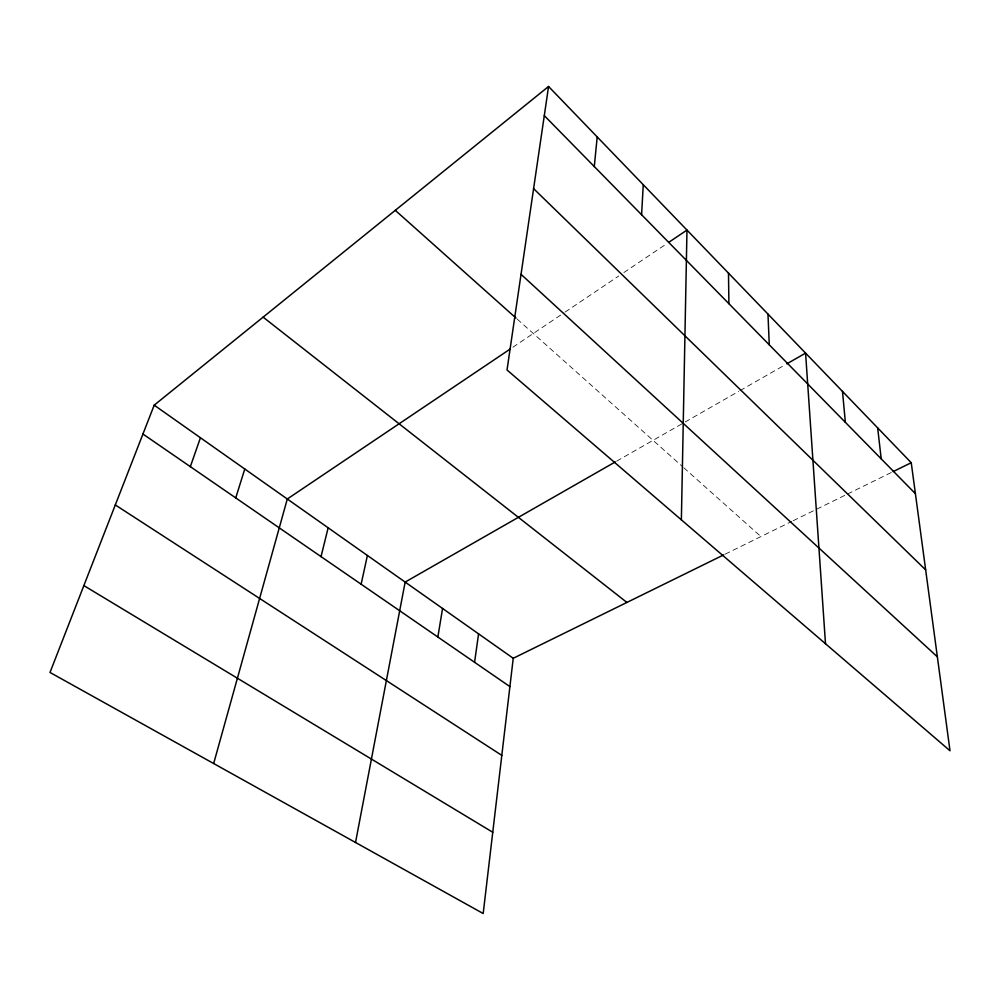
<?xml version="1.0" encoding="UTF-8"?>
<svg xmlns="http://www.w3.org/2000/svg" width="1000" height="1000" viewBox="0 0 1000 1000"><rect width="100%" height="100%" fill="white"/><g stroke="black" fill="none" stroke-linecap="round" stroke-linejoin="round"><path stroke-width="0.75" stroke-dasharray="5 3.75" d="M512.9 347.2L563.85 312.925M565.125 312.062L618.75 275.988M623.862 272.55L666.338 243.962M616.663 461.138L683.85 422.725M685.188 421.962L738.662 391.375M740 390.613L785.5 364.6M725.138 554.163L791.775 521.425M793.175 520.737L846.125 494.712M847.513 494.038L891.862 472.25M517.163 319.088L682.638 466.737M683.775 467.75L760.925 536.587"/><path stroke-width="1.5" d="M681.375 519.85L686.975 230.075L668.925 242.225M641.587 214.725L643.275 184.737M594.288 166.55L597.2 136.938M723.763 554.85L513.237 658.288L483.188 913.525L50 672.45L154.2 405.163L548.562 86.475L911.237 462.725L950 750.763L507.025 369.975L548.562 86.475M474.575 662.3L478.575 633.85M437.863 637.025L442.562 608.462M355.525 842.475L405.15 582.087L615.312 461.912M361.138 584.212L367.4 555.475M321.037 556.613L328.15 527.8M213.663 763.525L287.3 499L510.35 348.925M235.738 497.9L244.775 469.012M190.338 466.662L200.438 437.762M786.838 363.837L805.575 353.113L825.5 643.75M893.238 471.562L911.237 462.725M83.863 585.6L492.75 832.262M115.3 504.938L501.8 755.375M142.95 434.038L509.9 686.612M154.2 405.163L513.237 658.288M263.113 317.137L626.9 602.438M395.288 210.338L516.013 318.062M521.038 274.337L937.35 656.812M533.587 188.625L925.65 569.875M544.288 115.612L915.4 493.688M877.663 427.9L881.213 458.862M842.487 391.4L845.362 422.325M767.975 314.113L769.275 344.825M728.487 273.15L728.9 303.688"/></g></svg>
